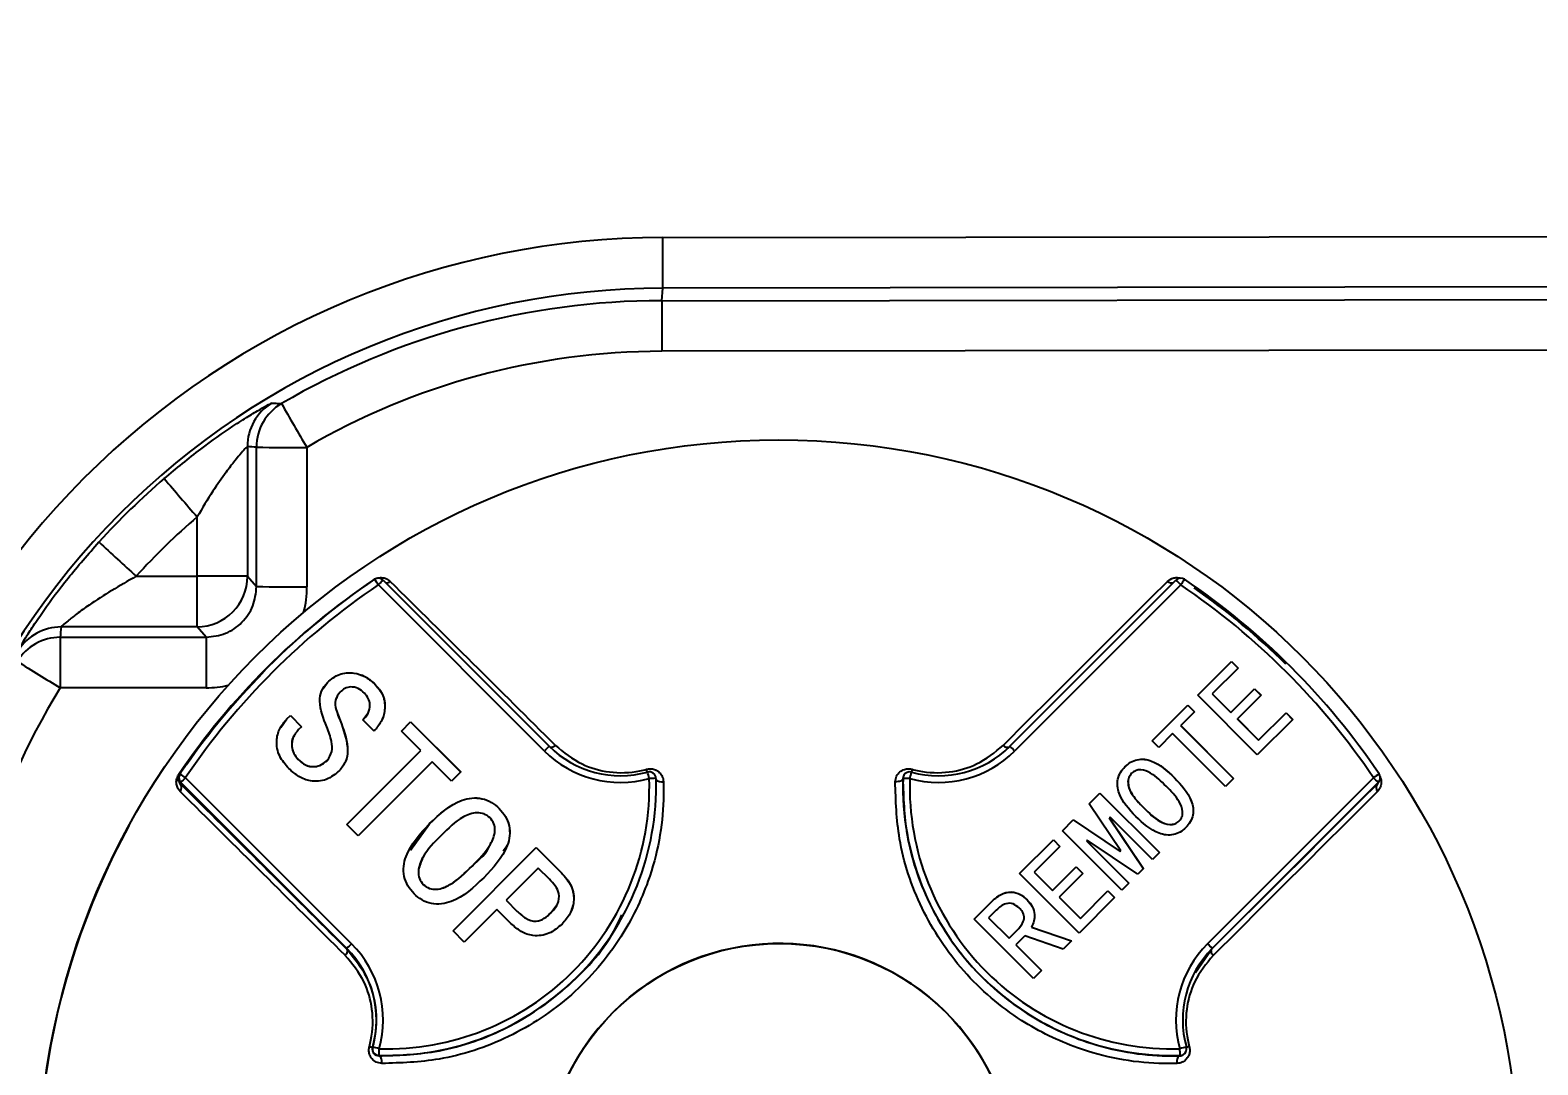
# Model space of a CAD drawing. Header units: millimetres. Extents: x 2104 to 4053, y 855 to 2233.
# Drawn here: x 2664.28 to 2709.08, y 2000.48 to 2031.22 of the extents above; entities that cross this region are included whole.
import ezdxf

# ---------------------------------------------------------------- set-up
doc = ezdxf.new("R2010")
doc.units = ezdxf.units.MM
doc.layers.add('标注', color=3, linetype='Continuous', lineweight=13)
doc.styles.add('SLDTEXTSTYLE1', font='txt.shx', dxfattribs={"width": 0.7, "bigfont": 'gbcbig.shx'})
doc.dimstyles.new('SLDDIMSTYLE12$0', dxfattribs={"dimtxt": 12, "dimasz": 10, "dimexe": 0, "dimexo": 0.0625, "dimgap": 0.875, "dimtad": 1, "dimdec": 1, "dimlfac": 1.8, "dimrnd": 1e-09, "dimzin": 12, "dimdsep": 46, "dimtxsty": 'SLDTEXTSTYLE1', "dimcen": 0.09, "dimdle": 8.16, "dimclrd": 3, "dimclre": 3, "dimadec": 0, "dimazin": 3, "dimtfac": 1, "dimtdec": 1, "dimtofl": 0, "dimtmove": 0, "dimatfit": 3, "dimfxl": 0, "dimfrac": 2, "dimtolj": 1, "dimlwd": 5, "dimlwe": 5, "dimarcsym": 0})

# ---------------------------------------------------------------- blocks, each defined once
blk = doc.blocks.new('*D59')
at = {"layer": 'Defpoints', "color": 0, "transparency": 16777216}
for p in [(2449.159, 2012.182), (2690.297, 1916.686), (2690.297, 1864.56)]:
    blk.add_point(p, dxfattribs=at)
at = {"layer": '标注', "color": 3, "lineweight": 5, "transparency": 16777216}
blk.add_line((2449.159, 2012.119), (2449.159, 1864.56), dxfattribs=at)
at = {"layer": '标注', "color": 3, "linetype": 'Continuous', "lineweight": 5, "transparency": 16777216}
for p, q in [((2690.297, 1916.624), (2690.297, 1864.56)), ((2459.159, 1864.56), (2680.297, 1864.56))]:
    blk.add_line(p, q, dxfattribs=at)
at = {"layer": '标注', "color": 3, "transparency": 16777216}
for points in [[(2459.159, 1866.227), (2459.159, 1862.893), (2449.159, 1864.56)], [(2680.297, 1866.227), (2680.297, 1862.893), (2690.297, 1864.56)]]:
    blk.add_solid(points, dxfattribs=at)
at = {"layer": '标注', "color": 0, "transparency": 16777216, "insert": (2569.728, 1870.435), "char_height": 10, "attachment_point": 5, "style": 'SLDTEXTSTYLE1'}
blk.add_mtext('\\A1;245', dxfattribs=at)

msp = doc.modelspace()

# ---------------------------------------------------------------- linework, layer by layer
at = {"color": 7, "linetype": 'Continuous', "lineweight": 25}
for p, q in [((2683.08, 2025.059), (2730.054, 2025.119)), ((2683.049, 2023.183), (2683.08, 2023.555)), ((2730.054, 2023.615), (2683.08, 2023.555)), ((2683.049, 2023.183), (2730.628, 2023.244)), ((2730.628, 2021.739), (2683.048, 2021.679)), ((2670.735, 2018.852), (2670.74, 2014.998)), ((2671.009, 2014.69), (2671.004, 2018.829)), ((2672.5, 2018.826), (2672.506, 2014.687)), ((2669.243, 2015.001), (2669.241, 2016.759)), ((2667.429, 2014.998), (2669.243, 2015.001)), ((2670.74, 2014.998), (2671.009, 2014.69)), ((2674.482, 2014.885), (2674.479, 2014.888)), ((2674.768, 2014.883), (2679.7, 2009.95)), ((2693.398, 2009.95), (2698.33, 2014.883)), ((2679.559, 2009.809), (2674.627, 2014.742)), ((2698.472, 2014.742), (2693.54, 2009.809)), ((2665.173, 2013.183), (2669.512, 2013.189)), ((2669.243, 2013.497), (2665.197, 2013.492)), ((2669.512, 2013.189), (2669.243, 2013.497)), ((2698.976, 2011.46), (2699.979, 2012.463)), ((2698.977, 2011.46), (2699.979, 2012.462)), ((2700.175, 2012.267), (2699.41, 2011.502)), ((2699.979, 2012.463), (2700.175, 2012.267)), ((2699.979, 2012.462), (2699.979, 2012.463)), ((2699.979, 2012.462), (2700.175, 2012.266)), ((2672.988, 2011.659), (2673.112, 2011.845)), ((2673.112, 2011.845), (2673.113, 2011.846)), ((2674.501, 2011.816), (2674.502, 2011.817)), ((2669.511, 2011.685), (2665.173, 2011.68)), ((2673.4, 2011.44), (2673.4, 2011.439)), ((2700.744, 2009.693), (2698.976, 2011.46)), ((2699.41, 2011.502), (2699.958, 2010.954)), ((2699.41, 2011.501), (2699.41, 2011.502)), ((2699.41, 2011.501), (2699.958, 2010.953)), ((2699.958, 2010.954), (2700.661, 2011.657)), ((2699.958, 2010.953), (2700.661, 2011.656)), ((2700.858, 2011.46), (2700.155, 2010.757)), ((2700.661, 2011.657), (2700.858, 2011.46)), ((2700.661, 2011.656), (2700.661, 2011.657)), ((2700.661, 2011.656), (2700.857, 2011.46)), ((2671.911, 2010.76), (2672.013, 2010.861)), ((2671.911, 2010.759), (2672.012, 2010.86)), ((2672.012, 2010.86), (2672.013, 2010.861)), ((2672.012, 2010.86), (2672.345, 2010.528)), ((2672.013, 2010.861), (2672.346, 2010.529)), ((2674.169, 2010.73), (2674.297, 2010.897)), ((2674.303, 2010.892), (2674.304, 2010.893)), ((2697.622, 2010.106), (2698.687, 2011.171)), ((2697.622, 2010.106), (2698.686, 2011.17)), ((2698.883, 2010.974), (2698.47, 2010.561)), ((2698.686, 2011.17), (2698.687, 2011.171)), ((2698.686, 2011.17), (2698.883, 2010.974)), ((2698.687, 2011.171), (2698.883, 2010.974)), ((2699.958, 2010.953), (2699.958, 2010.954)), ((2700.785, 2010.127), (2701.602, 2010.943)), ((2700.785, 2010.126), (2701.602, 2010.942)), ((2701.602, 2010.943), (2701.799, 2010.747)), ((2701.602, 2010.942), (2701.602, 2010.943)), ((2701.602, 2010.942), (2701.798, 2010.746)), ((2671.73, 2010.507), (2671.911, 2010.759)), ((2671.911, 2010.759), (2671.911, 2010.76)), ((2672.346, 2010.529), (2672.259, 2010.442)), ((2673.532, 2010.614), (2673.532, 2010.615)), ((2674.502, 2010.398), (2674.169, 2010.731)), ((2675.312, 2010.398), (2675.587, 2010.673)), ((2675.891, 2009.819), (2675.312, 2010.398)), ((2675.313, 2010.398), (2675.587, 2010.672)), ((2675.587, 2010.673), (2677.078, 2009.183)), ((2675.587, 2010.672), (2675.587, 2010.673)), ((2675.587, 2010.672), (2677.077, 2009.182)), ((2698.469, 2010.56), (2698.47, 2010.561)), ((2698.469, 2010.56), (2700.04, 2008.989)), ((2698.47, 2010.561), (2700.041, 2008.99)), ((2700.154, 2010.756), (2700.155, 2010.757)), ((2700.154, 2010.756), (2700.785, 2010.126)), ((2700.155, 2010.757), (2700.785, 2010.127)), ((2701.799, 2010.747), (2700.744, 2009.693)), ((2672.124, 2010.266), (2672.123, 2010.265)), ((2697.818, 2009.91), (2697.622, 2010.106)), ((2698.232, 2010.323), (2697.818, 2009.91)), ((2699.803, 2008.752), (2698.232, 2010.323)), ((2700.785, 2010.126), (2700.785, 2010.127)), ((2672.244, 2009.558), (2672.244, 2009.559)), ((2673.112, 2009.529), (2673.113, 2009.53)), ((2673.188, 2009.63), (2673.189, 2009.631)), ((2673.691, 2007.619), (2675.891, 2009.819)), ((2673.692, 2007.619), (2675.891, 2009.818)), ((2676.224, 2009.486), (2674.024, 2007.287)), ((2675.891, 2009.818), (2675.891, 2009.819)), ((2676.803, 2008.908), (2676.224, 2009.486)), ((2668.723, 2009.11), (2668.702, 2009.071)), ((2677.078, 2009.183), (2676.803, 2008.908)), ((2690.244, 2009.084), (2690.239, 2009.075)), ((2696.815, 2009.34), (2696.816, 2009.341)), ((2696.951, 2009.064), (2696.951, 2009.062)), ((2668.757, 2008.872), (2668.737, 2008.836)), ((2673.69, 2003.94), (2668.757, 2008.872)), ((2668.899, 2009.014), (2673.832, 2004.082)), ((2690.22, 2008.994), (2690.215, 2008.986)), ((2698.283, 2009.009), (2698.284, 2009.01)), ((2699.267, 2004.082), (2704.2, 2009.014)), ((2704.341, 2008.872), (2699.408, 2003.94)), ((2700.041, 2008.99), (2699.803, 2008.752)), ((2704.321, 2008.836), (2704.353, 2008.882)), ((2704.321, 2008.836), (2704.341, 2008.872)), ((2704.354, 2008.88), (2704.375, 2008.918)), ((2695.751, 2008.235), (2696.071, 2008.555)), ((2695.751, 2008.235), (2696.071, 2008.554)), ((2696.692, 2006.839), (2695.751, 2008.235)), ((2696.071, 2008.555), (2697.839, 2006.788)), ((2696.071, 2008.554), (2696.071, 2008.555)), ((2696.071, 2008.554), (2697.838, 2006.787)), ((2678.221, 2008.096), (2678.222, 2008.097)), ((2694.955, 2007.439), (2695.275, 2007.759)), ((2694.955, 2007.439), (2695.275, 2007.758)), ((2695.275, 2007.759), (2696.671, 2006.819)), ((2695.275, 2007.758), (2695.275, 2007.759)), ((2695.275, 2007.758), (2696.67, 2006.818)), ((2696.35, 2007.82), (2696.351, 2007.821)), ((2696.35, 2007.82), (2697.363, 2006.311)), ((2696.371, 2007.842), (2696.351, 2007.821)), ((2696.351, 2007.821), (2697.364, 2006.312)), ((2697.632, 2006.581), (2696.371, 2007.842)), ((2697.384, 2008.11), (2697.384, 2008.111)), ((2698.428, 2007.727), (2698.428, 2007.728)), ((2698.486, 2007.805), (2698.486, 2007.806)), ((2667.222, 2007.602), (2667.221, 2007.6)), ((2674.024, 2007.287), (2673.691, 2007.619)), ((2675.585, 2006.861), (2676.151, 2007.647)), ((2676.151, 2007.647), (2676.152, 2007.648)), ((2696.723, 2005.671), (2694.955, 2007.439)), ((2676.847, 2004.464), (2679.321, 2006.939)), ((2676.847, 2004.464), (2679.321, 2006.938)), ((2677.992, 2007.098), (2677.993, 2007.1)), ((2679.321, 2006.939), (2680.074, 2006.187)), ((2679.321, 2006.938), (2679.321, 2006.939)), ((2679.321, 2006.938), (2680.074, 2006.186)), ((2693.683, 2006.167), (2694.686, 2007.17)), ((2693.684, 2006.167), (2694.686, 2007.169)), ((2694.883, 2006.974), (2694.118, 2006.209)), ((2694.686, 2007.17), (2694.883, 2006.974)), ((2694.686, 2007.169), (2694.686, 2007.17)), ((2694.686, 2007.169), (2694.882, 2006.973)), ((2695.689, 2007.16), (2695.668, 2007.139)), ((2695.668, 2007.139), (2696.929, 2005.878)), ((2695.668, 2007.138), (2695.668, 2007.139)), ((2695.668, 2007.138), (2696.929, 2005.877)), ((2697.198, 2006.147), (2695.689, 2007.16)), ((2696.67, 2006.818), (2696.691, 2006.838)), ((2696.67, 2006.818), (2696.671, 2006.819)), ((2696.671, 2006.819), (2696.692, 2006.839)), ((2696.691, 2006.838), (2696.692, 2006.839)), ((2697.839, 2006.788), (2697.632, 2006.581)), ((2675.923, 2006.594), (2675.922, 2006.593)), ((2677.411, 2006.388), (2677.411, 2006.389)), ((2694.665, 2005.661), (2695.368, 2006.364)), ((2694.665, 2005.66), (2695.368, 2006.363)), ((2695.368, 2006.364), (2695.565, 2006.167)), ((2695.368, 2006.363), (2695.368, 2006.364)), ((2695.368, 2006.363), (2695.564, 2006.167)), ((2679.379, 2006.331), (2678.424, 2005.376)), ((2679.712, 2005.998), (2679.379, 2006.331)), ((2680.074, 2006.186), (2680.074, 2006.187)), ((2695.451, 2004.4), (2693.683, 2006.167)), ((2694.117, 2006.208), (2694.118, 2006.209)), ((2694.117, 2006.208), (2694.665, 2005.66)), ((2694.118, 2006.209), (2694.665, 2005.661)), ((2695.565, 2006.167), (2694.862, 2005.464)), ((2697.364, 2006.312), (2697.198, 2006.147)), ((2675.963, 2005.838), (2675.964, 2005.839)), ((2694.665, 2005.66), (2694.665, 2005.661)), ((2694.861, 2005.463), (2694.862, 2005.464)), ((2694.861, 2005.463), (2695.492, 2004.833)), ((2694.862, 2005.464), (2695.492, 2004.834)), ((2696.506, 2005.454), (2695.451, 2004.4)), ((2695.492, 2004.834), (2696.309, 2005.65)), ((2695.492, 2004.833), (2696.309, 2005.65)), ((2696.309, 2005.65), (2696.506, 2005.454)), ((2696.309, 2005.65), (2696.309, 2005.65)), ((2696.309, 2005.65), (2696.505, 2005.453)), ((2696.929, 2005.878), (2696.723, 2005.671)), ((2678.149, 2005.101), (2677.179, 2004.132)), ((2678.569, 2004.681), (2678.149, 2005.101)), ((2678.424, 2005.376), (2678.757, 2005.043)), ((2678.424, 2005.375), (2678.424, 2005.376)), ((2678.424, 2005.375), (2678.757, 2005.042)), ((2678.757, 2005.042), (2678.757, 2005.043)), ((2679.755, 2004.999), (2679.934, 2005.235)), ((2679.755, 2004.999), (2679.756, 2005)), ((2679.938, 2005.232), (2679.939, 2005.233)), ((2692.329, 2004.813), (2692.846, 2005.33)), ((2692.329, 2004.813), (2692.845, 2005.329)), ((2692.991, 2005.082), (2692.763, 2004.854)), ((2692.845, 2005.329), (2692.846, 2005.33)), ((2693.91, 2005.381), (2693.911, 2005.382)), ((2681.9, 2004.918), (2681.901, 2004.921)), ((2694.097, 2003.045), (2692.329, 2004.813)), ((2692.763, 2004.854), (2693.373, 2004.245)), ((2692.763, 2004.854), (2693.373, 2004.244)), ((2692.763, 2004.854), (2692.763, 2004.854)), ((2693.662, 2004.533), (2693.752, 2004.661)), ((2693.757, 2004.657), (2693.758, 2004.658)), ((2694.034, 2004.574), (2694.035, 2004.575)), ((2694.034, 2004.574), (2695.223, 2004.171)), ((2694.035, 2004.575), (2695.224, 2004.172)), ((2695.492, 2004.833), (2695.492, 2004.834)), ((2677.179, 2004.132), (2676.847, 2004.464)), ((2693.373, 2004.245), (2693.663, 2004.534)), ((2693.373, 2004.244), (2693.662, 2004.533)), ((2693.373, 2004.244), (2693.373, 2004.245)), ((2693.838, 2004.317), (2693.57, 2004.048)), ((2693.662, 2004.533), (2693.663, 2004.534)), ((2694.976, 2003.924), (2693.838, 2004.317)), ((2695.224, 2004.172), (2694.976, 2003.924)), ((2673.683, 2003.927), (2673.69, 2003.94)), ((2693.569, 2004.047), (2693.57, 2004.048)), ((2693.569, 2004.047), (2694.334, 2003.282)), ((2693.57, 2004.048), (2694.335, 2003.283)), ((2698.913, 2003.23), (2699.401, 2003.927)), ((2699.401, 2003.927), (2699.408, 2003.94)), ((2694.335, 2003.283), (2694.097, 2003.045)), ((2674.454, 2001.006), (2674.459, 2001.015)), ((2674.646, 2000.762), (2674.641, 2000.753)), ((2698.448, 2000.753), (2698.452, 2000.762)), ((2698.617, 2000.856), (2698.622, 2000.866))]:
    msp.add_line(p, q, dxfattribs=at)
at = {"color": 7, "linetype": 'Continuous', "lineweight": 25, "flags": 128}
for points in [[(2693.195, 2009.973), (2693.922, 2010.699), (2694.62, 2011.395), (2695.285, 2012.06), (2695.917, 2012.691), (2696.514, 2013.286), (2697.073, 2013.844), (2697.594, 2014.363), (2698.074, 2014.842)], [(2690.215, 2008.986), (2690.21, 2008.965), (2690.196, 2008.946), (2690.174, 2008.928), (2690.145, 2008.914), (2690.11, 2008.903), (2690.071, 2008.896), (2690.029, 2008.893), (2689.987, 2008.895)], [(2699.401, 2003.927), (2700.134, 2004.659), (2700.838, 2005.361), (2701.509, 2006.031), (2702.146, 2006.667), (2702.748, 2007.267), (2703.312, 2007.829), (2703.836, 2008.353), (2704.321, 2008.836)], [(2704.317, 2008.6), (2703.836, 2008.121), (2703.316, 2007.602), (2702.756, 2007.044), (2702.16, 2006.448), (2701.528, 2005.818), (2700.862, 2005.153), (2700.164, 2004.457), (2699.437, 2003.73)], [(2704.341, 2008.872), (2704.363, 2008.899), (2704.375, 2008.918)], [(2673.683, 2003.927), (2673.695, 2003.91), (2673.702, 2003.89), (2673.704, 2003.867), (2673.702, 2003.842), (2673.694, 2003.814), (2673.682, 2003.786), (2673.666, 2003.758), (2673.646, 2003.73)], [(2699.437, 2003.73), (2699.417, 2003.758), (2699.401, 2003.786), (2699.389, 2003.814), (2699.382, 2003.842), (2699.379, 2003.867), (2699.382, 2003.89), (2699.389, 2003.91), (2699.401, 2003.927)], [(2674.731, 2000.525), (2674.733, 2000.567), (2674.73, 2000.609), (2674.723, 2000.648), (2674.712, 2000.683), (2674.698, 2000.712), (2674.681, 2000.734), (2674.662, 2000.748), (2674.641, 2000.753)], [(2698.448, 2000.753), (2698.427, 2000.748), (2698.408, 2000.734), (2698.39, 2000.712), (2698.376, 2000.683), (2698.365, 2000.648), (2698.358, 2000.609), (2698.355, 2000.567), (2698.357, 2000.525)]]:
    msp.add_lwpolyline(points, dxfattribs=at)
at = {"color": 7, "linetype": 'Continuous', "lineweight": 25}
for centre, radius in [((2649.796, 2035.183), 94.663), ((2686.526, 1997.049), 22), ((2686.548, 1997.089), 7)]:
    msp.add_circle(centre, radius, dxfattribs=at)
for centre, radius, start, end in [((2650.057, 2035.658), 86.736, 352.83814, 187.30792), ((2650.059, 2035.662), 86.27, 352.83813, 187.30793), ((2650.066, 2035.675), 81.714, 352.48125, 187.66482), ((2650.067, 2035.677), 80.681, 352.48124, 187.66483), ((2683.111, 2000.719), 24.34, 90.0729, 180.0733), ((2453.935, 2024.401), 229.146, 359.78854, 0.16471), ((2683.109, 2000.714), 22.841, 90.0729, 180.0733), ((2683.078, 2000.657), 22.526, 90.073, 120.1942), ((2912.193, 2022.337), 229.146, 179.78854, 180.16471), ((2683.075, 2000.653), 21.026, 90.073, 120.1942), ((2650.031, 2035.61), 81.781, 299.09783, 350.2349), ((2650.03, 2035.609), 82.814, 299.16619, 350.46956), ((2650.023, 2035.595), 87.37, 299.20559, 350.91933), ((2650.021, 2035.592), 87.836, 299.2116, 350.91933), ((2672.235, 2018.854), 1.5, 120.9004, 180.0791), ((2672.504, 2018.831), 1.5, 120.2348, 180.0784), ((2783.064, 2083.585), 128.133, 209.68621, 210.35808), ((2649.798, 2035.182), 96.559, 279.97048, 350.17569), ((2671.979, 2147.252), 128.427, 269.56503, 270.23272), ((2649.795, 2035.177), 98.356, 279.97048, 350.17569), ((2649.777, 2035.145), 98.896, 279.98751, 350.15867), ((2683.096, 2000.692), 22.717, 130.7605, 137.5867), ((2757.541, 2093.355), 116.892, 220.20401, 220.94006), ((2683.094, 2000.688), 21.218, 130.7605, 137.5867), ((2743.036, 2098.304), 112.5, 227.00878, 227.77326), ((2686.528, 1997.052), 21.524, 124.0388, 145.961), ((2686.549, 1997.091), 21.5, 124.0388, 145.961), ((2669.765, 1886.575), 128.427, 89.56503, 90.23272), ((2431.021, 2014.339), 238.223, 359.79747, 0.15912), ((2669.238, 2014.998), 1.501, 270.1565, 359.9897), ((2674.626, 2014.741), 0.2, 45, 124.0387), ((2661.667, 2006.048), 15.606, 33.8554, 34.5885), ((2709.291, 1980.148), 48.973, 134.8254, 135.0585), ((2698.472, 2014.741), 0.2, 55.9609, 134.9997), ((2688.194, 2004.535), 14.485, 44.8022, 45.5925), ((2820.287, 1932.516), 146.969, 145.90282, 145.98051), ((2686.549, 1997.091), 21.5, 34.0392, 55.961), ((2686.549, 1997.092), 21.3, 124.0388, 145.961), ((2671.984, 2143.113), 128.427, 269.56503, 270.23272), ((2674.86, 2015.006), 0.205, 267.1317, 306.9163), ((1171.233, 494.958), 2138.062, 45.120496, 45.305718), ((2698.193, 2014.991), 0.19, 231.4941, 290.859), ((2686.549, 1997.091), 21.3, 34.0392, 55.961), ((2686.528, 1997.052), 21.5, 45.4914, 54.97), ((2665.175, 2011.683), 1.5, 90.0625, 148.3288), ((2665.199, 2011.992), 1.5, 90.0617, 147.6626), ((2903.394, 2012.341), 238.223, 179.79747, 180.15912), ((2907.733, 2012.347), 238.223, 179.79747, 180.15912), ((2722.11, 2104.817), 109.162, 237.77422, 238.56156), ((2686.528, 1997.053), 21.5, 135.4966, 144.9591), ((2683.075, 2000.653), 21.026, 148.3693, 180.0734), ((2714.224, 1975.215), 48.973, 134.8254, 135.0585), ((2681.822, 2012.072), 3, 225.0001, 285.5307), ((2679.746, 2010.124), 0.208, 266.7147, 313.2395), ((2691.277, 2012.071), 3, 254.4689, 314.9998), ((2693.328, 2010.108), 0.19, 225.5229, 282.8927), ((2683.262, 1999.602), 14.485, 44.8022, 45.5925), ((2681.822, 2012.072), 3.2, 225.0001, 285.5307), ((2691.277, 2012.072), 3.2, 254.4689, 314.9998), ((2669.431, 2010.201), 1.326, 236.1268, 237.1374), ((2668.899, 2009.014), 0.2, 145.9611, 225.0003), ((2661.023, 1997.444), 13.996, 55.7563, 56.5748), ((2680.952, 2008.816), 1.706, 12.3082, 15.2426), ((2682.678, 2008.988), 0.2, 1.6908, 105.5308), ((2663.564, 2003.729), 19.825, 15.3864, 15.9629), ((2690.42, 2008.988), 0.2, 151.3365, 178.3096), ((2690.42, 2008.988), 0.2, 74.4688, 151.3364), ((2632.029, 2025.268), 60.618, 344.42174, 344.61012), ((2692.039, 2008.845), 1.605, 164.8735, 167.8897), ((2721.071, 1984.129), 30.065, 123.7544, 124.1343), ((2704.199, 2009.014), 0.2, 331.3366, 34.0392), ((1152.712, 476.545), 2155.516, 45.120496, 45.305718), ((2668.6, 2008.715), 0.182, 320.4944, 41.2611), ((1164.991, 488.716), 2138.062, 45.120496, 45.305718), ((2704.382, 1973.461), 50.231, 134.943, 135.1719), ((2674.882, 2008.758), 8, 268.3091, 1.6907), ((2674.882, 2008.759), 7.8, 268.3091, 1.6907), ((2683.203, 1992.937), 16.061, 91.1568, 91.869), ((2683.047, 2009.111), 0.223, 221.2379, 284.0475), ((2698.216, 2008.758), 8, 178.3097, 271.6905), ((2689.906, 1993.249), 15.749, 88.1275, 88.8564), ((2698.217, 2008.759), 7.8, 178.3097, 271.6905), ((2693.916, 1998.66), 14.593, 44.4102, 45.1963), ((2704.457, 2008.715), 0.182, 138.6078, 219.4702), ((2686.525, 1997.048), 22, 151.3369, 314.9998), ((2709.315, 1968.528), 50.231, 134.943, 135.1719), ((2671.569, 2001.819), 3, 344.4692, 45.0002), ((2671.569, 2001.819), 3.2, 344.4692, 45.0002), ((2686.548, 1997.089), 7, 331.6014, 298.3984), ((2701.53, 2001.819), 3.2, 134.9999, 195.5312), ((2701.53, 2001.818), 3, 134.9999, 195.5312), ((2688.984, 1993.728), 14.593, 44.4102, 45.1963), ((2674.539, 2001.611), 0.611, 252.9597, 261.9573), ((2674.652, 2000.962), 0.2, 164.4693, 268.3094), ((2670.756, 1987.131), 14.37, 74.2697, 75.0678), ((2643.542, 2001.831), 31.123, 358.032, 358.4014), ((2703.658, 1982.399), 19.28, 105.0868, 105.6796), ((2670.537, 2000.089), 27.924, 1.3815, 1.7931), ((2698.446, 2000.962), 0.2, 331.3366, 15.5312), ((2698.364, 2002.363), 1.385, 281.558, 285.1938), ((2698.446, 2000.962), 0.2, 271.6903, 331.3365)]:
    msp.add_arc(centre, radius, start, end, dxfattribs=at)
for centre, major_axis, ratio, start_param, end_param in [((2671.08, 2000.637), (18.523, -8.534), 0.872864, 1.956989, 1.970468), ((2669.504, 2014.687), (2.13, -2.118), 0.998777, 0.525219, 0.783378), ((2683.027, 2012.422), (2.699, 22.426), 0.790259, 1.618099, 1.631806), ((2669.504, 2014.687), (2.13, -2.118), 0.998777, 5.496985, 5.717104)]:
    msp.add_ellipse(centre, major_axis=major_axis, ratio=ratio, start_param=start_param, end_param=end_param, dxfattribs=at)
for points, knots in [([(2668.264, 2017.899), (2668.626, 2018.199), (2669.319, 2018.774), (2670.183, 2019.375), (2670.767, 2019.75), (2671.133, 2019.969), (2671.396, 2020.115), (2671.442, 2020.132), (2671.465, 2020.141)], [0, 0, 0, 0, 0.261011, 0.499827, 0.627982, 0.750196, 0.876565, 1, 1, 1, 1]), ([(2671.465, 2020.141), (2671.518, 2020.139), (2671.612, 2020.134), (2671.707, 2020.129), (2671.749, 2020.127)], [0, 0, 0, 0, 0.56, 1, 1, 1, 1]), ([(2670.735, 2018.852), (2670.723, 2018.842), (2670.698, 2018.822), (2670.558, 2018.665), (2670.356, 2018.42), (2670.064, 2018.039), (2669.675, 2017.48), (2669.396, 2017.016), (2669.241, 2016.759)], [0, 0, 0, 0, 0.10721, 0.222265, 0.351564, 0.499668, 0.722148, 1, 1, 1, 1]), ([(2663.931, 2012.794), (2663.942, 2012.819), (2663.965, 2012.869), (2664.13, 2013.146), (2664.367, 2013.519), (2664.77, 2014.109), (2665.408, 2014.972), (2666.01, 2015.657), (2666.324, 2016.015)], [0, 0, 0, 0, 0.121771, 0.249165, 0.373404, 0.500705, 0.738683, 1, 1, 1, 1]), ([(2667.429, 2014.998), (2666.943, 2014.716), (2666.309, 2014.347), (2665.674, 2013.886), (2665.406, 2013.677), (2665.232, 2013.532), (2665.208, 2013.505), (2665.197, 2013.492)], [0, 0, 0, 0, 0.4983579, 0.6495274, 0.7799517, 0.8944395, 1, 1, 1, 1]), ([(2674.479, 2014.888), (2674.499, 2014.9), (2674.544, 2014.927), (2674.628, 2014.953), (2674.747, 2014.962), (2674.877, 2014.928), (2674.947, 2014.871), (2674.983, 2014.842)], [0, 0, 0, 0, 0.0853698, 0.1907986, 0.3564235, 0.6664713, 1, 1, 1, 1]), ([(2698.074, 2014.842), (2698.129, 2014.885), (2698.213, 2014.951), (2698.369, 2014.959), (2698.448, 2014.949), (2698.473, 2014.938), (2698.474, 2014.937)], [0, 0, 0, 0, 0.57716, 0.873046, 0.995283, 1, 1, 1, 1]), ([(2669.512, 2013.189), (2669.709, 2013.211), (2670.102, 2013.256), (2670.597, 2013.604), (2670.943, 2014.1), (2670.987, 2014.493), (2671.009, 2014.69)], [0, 0, 0, 0, 0.250154, 0.5, 0.749846, 1, 1, 1, 1]), ([(2673.098, 2010.529), (2672.994, 2010.775), (2672.85, 2011.118), (2672.916, 2011.601), (2673.047, 2011.764), (2673.113, 2011.846)], [0, 0, 0, 0, 0.560027, 0.780079, 1, 1, 1, 1]), ([(2673.112, 2011.845), (2673.226, 2011.937), (2673.455, 2012.122), (2673.877, 2012.144), (2674.239, 2012.039), (2674.414, 2011.89), (2674.501, 2011.816)], [0, 0, 0, 0, 0.279601, 0.558878, 0.779376, 1, 1, 1, 1]), ([(2673.113, 2011.846), (2673.227, 2011.938), (2673.455, 2012.123), (2673.877, 2012.145), (2674.24, 2012.04), (2674.415, 2011.891), (2674.502, 2011.817)], [0, 0, 0, 0, 0.279601, 0.558878, 0.779376, 1, 1, 1, 1]), ([(2674.213, 2011.527), (2674.154, 2011.578), (2674.039, 2011.678), (2673.822, 2011.724), (2673.626, 2011.675), (2673.534, 2011.596), (2673.489, 2011.556)], [0, 0, 0, 0, 0.280393, 0.559545, 0.779457, 1, 1, 1, 1]), ([(2674.501, 2011.816), (2674.603, 2011.702), (2674.805, 2011.476), (2674.839, 2011.044), (2674.769, 2010.764), (2674.691, 2010.66), (2674.683, 2010.649)], [0, 0, 0, 0, 0.3486085, 0.6938715, 0.9682775, 1, 1, 1, 1]), ([(2674.502, 2011.817), (2674.603, 2011.703), (2674.804, 2011.478), (2674.846, 2011.041), (2674.726, 2010.671), (2674.577, 2010.489), (2674.502, 2010.398)], [0, 0, 0, 0, 0.280576, 0.558458, 0.779312, 1, 1, 1, 1]), ([(2673.418, 2011.429), (2673.392, 2011.391), (2673.311, 2011.273), (2673.386, 2010.967), (2673.476, 2010.748), (2673.532, 2010.614)], [0, 0, 0, 0, 0.157374, 0.483178, 1, 1, 1, 1]), ([(2673.489, 2011.556), (2673.43, 2011.478), (2673.313, 2011.322), (2673.38, 2010.97), (2673.474, 2010.75), (2673.532, 2010.615)], [0, 0, 0, 0, 0.278312, 0.557355, 1, 1, 1, 1]), ([(2674.169, 2010.731), (2674.227, 2010.793), (2674.343, 2010.918), (2674.392, 2011.158), (2674.344, 2011.376), (2674.256, 2011.477), (2674.213, 2011.527)], [0, 0, 0, 0, 0.279799, 0.5597317, 0.7795238, 1, 1, 1, 1]), ([(2671.969, 2009.284), (2671.866, 2009.402), (2671.661, 2009.638), (2671.577, 2010.081), (2671.674, 2010.478), (2671.832, 2010.666), (2671.911, 2010.76)], [0, 0, 0, 0, 0.280466, 0.559432, 0.779595, 1, 1, 1, 1]), ([(2672.259, 2010.442), (2672.197, 2010.371), (2672.075, 2010.229), (2672.041, 2009.962), (2672.103, 2009.728), (2672.197, 2009.615), (2672.244, 2009.559)], [0, 0, 0, 0, 0.280123, 0.558679, 0.779337, 1, 1, 1, 1]), ([(2673.113, 2009.53), (2673.166, 2009.614), (2673.274, 2009.783), (2673.236, 2010.148), (2673.151, 2010.384), (2673.098, 2010.529)], [0, 0, 0, 0, 0.277254, 0.55795, 1, 1, 1, 1]), ([(2673.532, 2010.615), (2673.625, 2010.353), (2673.753, 2009.986), (2673.678, 2009.483), (2673.542, 2009.312), (2673.474, 2009.226)], [0, 0, 0, 0, 0.559726, 0.780043, 1, 1, 1, 1]), ([(2673.532, 2010.614), (2673.62, 2010.354), (2673.742, 2009.99), (2673.7, 2009.554), (2673.617, 2009.44), (2673.598, 2009.413)], [0, 0, 0, 0, 0.661317, 0.921622, 1, 1, 1, 1]), ([(2672.13, 2010.26), (2672.119, 2010.246), (2672.052, 2010.158), (2672.045, 2009.959), (2672.102, 2009.727), (2672.196, 2009.614), (2672.244, 2009.558)], [0, 0, 0, 0, 0.0716848, 0.4308957, 0.7154444, 1, 1, 1, 1]), ([(2679.889, 2009.973), (2680.135, 2009.769), (2680.581, 2009.402), (2681.481, 2009.142), (2682.168, 2009.155), (2682.532, 2009.248), (2682.598, 2009.264)], [0, 0, 0, 0, 0.356926, 0.645588, 0.935957, 1, 1, 1, 1]), ([(2690.489, 2009.264), (2690.555, 2009.248), (2690.919, 2009.155), (2691.606, 2009.142), (2692.505, 2009.402), (2692.949, 2009.769), (2693.195, 2009.973)], [0, 0, 0, 0, 0.064043, 0.354412, 0.643074, 1, 1, 1, 1]), ([(2672.244, 2009.559), (2672.313, 2009.497), (2672.45, 2009.372), (2672.714, 2009.323), (2672.946, 2009.39), (2673.057, 2009.483), (2673.113, 2009.53)], [0, 0, 0, 0, 0.280691, 0.558757, 0.779281, 1, 1, 1, 1]), ([(2672.244, 2009.558), (2672.312, 2009.496), (2672.449, 2009.371), (2672.713, 2009.322), (2672.945, 2009.389), (2673.057, 2009.482), (2673.112, 2009.529)], [0, 0, 0, 0, 0.280691, 0.558757, 0.779281, 1, 1, 1, 1]), ([(2696.815, 2009.34), (2696.869, 2009.387), (2696.975, 2009.482), (2697.179, 2009.559), (2697.394, 2009.569), (2697.81, 2009.461), (2698.073, 2009.21), (2698.283, 2009.009)], [0, 0, 0, 0, 0.125297, 0.250413, 0.375603, 0.500878, 1, 1, 1, 1]), ([(2696.816, 2009.341), (2696.869, 2009.388), (2696.976, 2009.482), (2697.179, 2009.56), (2697.394, 2009.57), (2697.811, 2009.462), (2698.074, 2009.211), (2698.284, 2009.01)], [0, 0, 0, 0, 0.125297, 0.250413, 0.375603, 0.500878, 1, 1, 1, 1]), ([(2668.741, 2008.6), (2668.698, 2008.655), (2668.633, 2008.738), (2668.618, 2008.893), (2668.639, 2008.995), (2668.664, 2009.056), (2668.685, 2009.091), (2668.692, 2009.1)], [0, 0, 0, 0, 0.49351, 0.746512, 0.851032, 0.956489, 1, 1, 1, 1]), ([(2668.712, 2009.087), (2668.709, 2009.082), (2668.701, 2009.071), (2668.693, 2009.052), (2668.684, 2009.027), (2668.675, 2008.979), (2668.684, 2008.902), (2668.716, 2008.863), (2668.737, 2008.836)], [0, 0, 0, 0, 0.027585, 0.06173, 0.104186, 0.195407, 0.452144, 1, 1, 1, 1]), ([(2673.474, 2009.226), (2673.351, 2009.123), (2673.103, 2008.918), (2672.637, 2008.884), (2672.249, 2009.033), (2672.063, 2009.2), (2671.969, 2009.284)], [0, 0, 0, 0, 0.2798432, 0.5586107, 0.7789801, 1, 1, 1, 1]), ([(2682.598, 2009.264), (2682.638, 2009.272), (2682.718, 2009.286), (2682.837, 2009.262), (2682.946, 2009.206), (2683.037, 2009.112), (2683.091, 2009.002), (2683.098, 2008.925), (2683.101, 2008.895)], [0, 0, 0, 0, 0.1540842, 0.3077863, 0.4712038, 0.6571656, 0.8674974, 1, 1, 1, 1]), ([(2689.987, 2008.895), (2689.996, 2008.953), (2690.013, 2009.062), (2690.118, 2009.191), (2690.246, 2009.263), (2690.378, 2009.286), (2690.454, 2009.271), (2690.489, 2009.264)], [0, 0, 0, 0, 0.257956, 0.4849143, 0.7035846, 0.8642778, 1, 1, 1, 1]), ([(2690.24, 2009.075), (2690.239, 2009.073), (2690.219, 2009.048), (2690.217, 2009.016), (2690.215, 2008.986)], [0, 0, 0, 0, 0.056383, 1, 1, 1, 1]), ([(2697.136, 2007.863), (2696.935, 2008.075), (2696.683, 2008.34), (2696.582, 2008.76), (2696.595, 2008.976), (2696.674, 2009.18), (2696.768, 2009.287), (2696.816, 2009.341)], [0, 0, 0, 0, 0.498982, 0.624271, 0.749515, 0.874666, 1, 1, 1, 1]), ([(2696.675, 2009.15), (2696.678, 2009.157), (2696.706, 2009.231), (2696.763, 2009.289), (2696.815, 2009.34)], [0, 0, 0, 0, 0.100028, 1, 1, 1, 1]), ([(2696.957, 2009.058), (2696.947, 2009.045), (2696.908, 2008.989), (2696.894, 2008.812), (2697.017, 2008.471), (2697.237, 2008.255), (2697.384, 2008.11)], [0, 0, 0, 0, 0.045128, 0.181668, 0.45247, 1, 1, 1, 1]), ([(2697.012, 2009.145), (2696.981, 2009.104), (2696.918, 2009.023), (2696.891, 2008.815), (2697.02, 2008.471), (2697.238, 2008.255), (2697.384, 2008.111)], [0, 0, 0, 0, 0.12479, 0.249939, 0.498148, 1, 1, 1, 1]), ([(2698.036, 2008.762), (2697.892, 2008.907), (2697.678, 2009.122), (2697.341, 2009.262), (2697.133, 2009.239), (2697.052, 2009.176), (2697.012, 2009.145)], [0, 0, 0, 0, 0.501886, 0.750204, 0.875265, 1, 1, 1, 1]), ([(2704.392, 2009.05), (2704.394, 2009.047), (2704.41, 2009.019), (2704.428, 2008.952), (2704.438, 2008.834), (2704.403, 2008.705), (2704.346, 2008.635), (2704.317, 2008.6)], [0, 0, 0, 0, 0.014306, 0.127926, 0.30642, 0.640557, 1, 1, 1, 1]), ([(2683.101, 2008.895), (2683.103, 2008.717), (2683.113, 2007.76), (2682.817, 2006.159), (2681.846, 2004.145), (2680.431, 2002.483), (2678.52, 2001.23), (2676.537, 2000.58), (2675.295, 2000.542), (2674.731, 2000.525)], [0, 0, 0, 0, 0.043937, 0.236293, 0.372822, 0.535728, 0.69861, 0.863201, 1, 1, 1, 1]), ([(2698.357, 2000.525), (2698.179, 2000.523), (2697.221, 2000.516), (2695.619, 2000.815), (2693.604, 2001.789), (2691.942, 2003.205), (2690.69, 2005.114), (2690.041, 2007.094), (2690.004, 2008.333), (2689.987, 2008.895)], [0, 0, 0, 0, 0.043937, 0.236293, 0.372822, 0.535728, 0.69861, 0.863201, 1, 1, 1, 1]), ([(2690.215, 2008.986), (2690.232, 2008.433), (2690.268, 2007.217), (2690.906, 2005.27), (2692.138, 2003.39), (2693.774, 2001.996), (2695.757, 2001.038), (2697.332, 2000.745), (2698.273, 2000.752), (2698.448, 2000.753)], [0, 0, 0, 0, 0.137156, 0.301775, 0.464357, 0.626896, 0.763286, 0.955915, 1, 1, 1, 1]), ([(2698.428, 2007.728), (2698.46, 2007.769), (2698.523, 2007.851), (2698.54, 2008.062), (2698.399, 2008.4), (2698.181, 2008.617), (2698.036, 2008.762)], [0, 0, 0, 0, 0.124691, 0.249737, 0.498265, 1, 1, 1, 1]), ([(2698.283, 2009.009), (2698.485, 2008.797), (2698.738, 2008.532), (2698.847, 2008.115), (2698.846, 2007.901), (2698.788, 2007.775), (2698.761, 2007.714)], [0, 0, 0, 0, 0.576422, 0.721114, 0.865699, 1, 1, 1, 1]), ([(2698.284, 2009.01), (2698.485, 2008.799), (2698.737, 2008.534), (2698.848, 2008.116), (2698.843, 2007.899), (2698.767, 2007.694), (2698.672, 2007.586), (2698.625, 2007.532)], [0, 0, 0, 0, 0.499133, 0.624424, 0.749622, 0.874708, 1, 1, 1, 1]), ([(2676.151, 2007.647), (2676.448, 2007.929), (2676.819, 2008.282), (2677.408, 2008.423), (2677.71, 2008.405), (2677.995, 2008.295), (2678.146, 2008.162), (2678.221, 2008.096)], [0, 0, 0, 0, 0.4989816, 0.6242715, 0.7495146, 0.8746656, 1, 1, 1, 1]), ([(2676.152, 2007.648), (2676.449, 2007.93), (2676.82, 2008.282), (2677.409, 2008.424), (2677.711, 2008.405), (2677.996, 2008.296), (2678.146, 2008.163), (2678.222, 2008.097)], [0, 0, 0, 0, 0.498982, 0.624271, 0.749515, 0.874666, 1, 1, 1, 1]), ([(2677.947, 2007.822), (2677.89, 2007.866), (2677.776, 2007.954), (2677.485, 2007.992), (2677.003, 2007.811), (2676.701, 2007.506), (2676.499, 2007.301)], [0, 0, 0, 0, 0.12479, 0.249939, 0.498148, 1, 1, 1, 1]), ([(2677.411, 2006.389), (2677.613, 2006.59), (2677.915, 2006.889), (2678.11, 2007.362), (2678.078, 2007.653), (2677.99, 2007.766), (2677.947, 2007.822)], [0, 0, 0, 0, 0.501886, 0.750204, 0.875265, 1, 1, 1, 1]), ([(2678.222, 2008.097), (2678.288, 2008.022), (2678.42, 2007.873), (2678.528, 2007.588), (2678.542, 2007.287), (2678.39, 2006.704), (2678.039, 2006.336), (2677.758, 2006.042)], [0, 0, 0, 0, 0.125297, 0.250413, 0.375603, 0.500878, 1, 1, 1, 1]), ([(2678.221, 2008.096), (2678.287, 2008.021), (2678.419, 2007.872), (2678.529, 2007.587), (2678.536, 2007.289), (2678.49, 2007.015), (2678.38, 2006.885), (2678.335, 2006.832)], [0, 0, 0, 0, 0.2132337, 0.426159, 0.6392085, 0.8524053, 1, 1, 1, 1]), ([(2698.625, 2007.532), (2698.571, 2007.484), (2698.462, 2007.389), (2698.256, 2007.313), (2698.039, 2007.303), (2697.617, 2007.408), (2697.35, 2007.661), (2697.136, 2007.863)], [0, 0, 0, 0, 0.125329, 0.250449, 0.375699, 0.501004, 1, 1, 1, 1]), ([(2697.384, 2008.111), (2697.53, 2007.964), (2697.748, 2007.744), (2698.094, 2007.612), (2698.305, 2007.634), (2698.387, 2007.697), (2698.428, 2007.728)], [0, 0, 0, 0, 0.501698, 0.750126, 0.875254, 1, 1, 1, 1]), ([(2697.384, 2008.11), (2697.53, 2007.963), (2697.748, 2007.743), (2698.093, 2007.611), (2698.304, 2007.633), (2698.387, 2007.696), (2698.428, 2007.727)], [0, 0, 0, 0, 0.501698, 0.750126, 0.875254, 1, 1, 1, 1]), ([(2675.689, 2005.564), (2675.622, 2005.64), (2675.489, 2005.792), (2675.382, 2006.08), (2675.368, 2006.385), (2675.516, 2006.976), (2675.869, 2007.35), (2676.152, 2007.648)], [0, 0, 0, 0, 0.125331, 0.250454, 0.375688, 0.500998, 1, 1, 1, 1]), ([(2676.499, 2007.301), (2676.293, 2007.097), (2675.985, 2006.791), (2675.801, 2006.308), (2675.831, 2006.013), (2675.92, 2005.897), (2675.964, 2005.839)], [0, 0, 0, 0, 0.5017682, 0.7501482, 0.8752477, 1, 1, 1, 1]), ([(2677.411, 2006.388), (2677.635, 2006.581), (2677.878, 2006.789), (2677.972, 2007.081), (2677.979, 2007.103)], [0, 0, 0, 0, 0.923833, 1, 1, 1, 1]), ([(2675.933, 2006.59), (2675.881, 2006.474), (2675.799, 2006.291), (2675.832, 2006.011), (2675.919, 2005.896), (2675.963, 2005.838)], [0, 0, 0, 0, 0.4666796, 0.7337104, 1, 1, 1, 1]), ([(2675.963, 2005.838), (2676.021, 2005.794), (2676.135, 2005.707), (2676.43, 2005.682), (2676.904, 2005.88), (2677.208, 2006.185), (2677.411, 2006.388)], [0, 0, 0, 0, 0.1246976, 0.2497105, 0.4981951, 1, 1, 1, 1]), ([(2675.964, 2005.839), (2676.021, 2005.795), (2676.136, 2005.708), (2676.431, 2005.683), (2676.905, 2005.881), (2677.208, 2006.186), (2677.411, 2006.389)], [0, 0, 0, 0, 0.124698, 0.249711, 0.498195, 1, 1, 1, 1]), ([(2677.758, 2006.042), (2677.462, 2005.76), (2677.091, 2005.408), (2676.506, 2005.251), (2676.203, 2005.259), (2675.915, 2005.366), (2675.764, 2005.498), (2675.689, 2005.564)], [0, 0, 0, 0, 0.499139, 0.624435, 0.749618, 0.874706, 1, 1, 1, 1]), ([(2679.756, 2005), (2679.831, 2005.08), (2679.981, 2005.237), (2680.031, 2005.656), (2679.833, 2005.868), (2679.712, 2005.998)], [0, 0, 0, 0, 0.282451, 0.559256, 1, 1, 1, 1]), ([(2680.074, 2006.187), (2680.181, 2006.064), (2680.393, 2005.82), (2680.468, 2005.356), (2680.34, 2004.952), (2680.173, 2004.762), (2680.089, 2004.667)], [0, 0, 0, 0, 0.280396, 0.559143, 0.779226, 1, 1, 1, 1]), ([(2680.074, 2006.186), (2680.179, 2006.064), (2680.39, 2005.82), (2680.476, 2005.351), (2680.367, 2005.086), (2680.319, 2004.969)], [0, 0, 0, 0, 0.360842, 0.719563, 1, 1, 1, 1]), ([(2692.845, 2005.329), (2692.931, 2005.404), (2693.102, 2005.553), (2693.42, 2005.649), (2693.711, 2005.561), (2693.844, 2005.441), (2693.91, 2005.381)], [0, 0, 0, 0, 0.280748, 0.559845, 0.779251, 1, 1, 1, 1]), ([(2692.846, 2005.33), (2692.932, 2005.405), (2693.103, 2005.554), (2693.421, 2005.65), (2693.711, 2005.562), (2693.844, 2005.442), (2693.911, 2005.382)], [0, 0, 0, 0, 0.280748, 0.559845, 0.779251, 1, 1, 1, 1]), ([(2678.757, 2005.043), (2678.836, 2004.97), (2678.994, 2004.824), (2679.299, 2004.714), (2679.569, 2004.827), (2679.693, 2004.942), (2679.756, 2005)], [0, 0, 0, 0, 0.281274, 0.559341, 0.778877, 1, 1, 1, 1]), ([(2678.757, 2005.042), (2678.836, 2004.969), (2678.994, 2004.823), (2679.299, 2004.713), (2679.568, 2004.826), (2679.693, 2004.941), (2679.755, 2004.999)], [0, 0, 0, 0, 0.281274, 0.559341, 0.778877, 1, 1, 1, 1]), ([(2693.673, 2005.144), (2693.616, 2005.191), (2693.503, 2005.286), (2693.221, 2005.291), (2693.078, 2005.161), (2692.991, 2005.082)], [0, 0, 0, 0, 0.280741, 0.559569, 1, 1, 1, 1]), ([(2693.663, 2004.534), (2693.704, 2004.584), (2693.786, 2004.684), (2693.833, 2004.868), (2693.776, 2005.031), (2693.708, 2005.106), (2693.673, 2005.144)], [0, 0, 0, 0, 0.280414, 0.55968, 0.779182, 1, 1, 1, 1]), ([(2693.91, 2005.381), (2693.966, 2005.319), (2694.078, 2005.195), (2694.139, 2004.965), (2694.121, 2004.75), (2694.063, 2004.633), (2694.034, 2004.574)], [0, 0, 0, 0, 0.28037, 0.559216, 0.779715, 1, 1, 1, 1]), ([(2693.911, 2005.382), (2693.967, 2005.32), (2694.078, 2005.196), (2694.14, 2004.966), (2694.122, 2004.751), (2694.064, 2004.634), (2694.035, 2004.575)], [0, 0, 0, 0, 0.2803705, 0.5592157, 0.7797153, 1, 1, 1, 1]), ([(2674.641, 2000.753), (2675.195, 2000.77), (2676.413, 2000.808), (2678.371, 2001.444), (2680.224, 2002.687), (2681.409, 2003.956), (2681.785, 2004.773), (2681.861, 2004.937)], [0, 0, 0, 0, 0.205467, 0.452076, 0.695634, 0.939127, 1, 1, 1, 1]), ([(2680.089, 2004.667), (2679.965, 2004.562), (2679.718, 2004.352), (2679.251, 2004.288), (2678.853, 2004.429), (2678.664, 2004.597), (2678.569, 2004.681)], [0, 0, 0, 0, 0.2801765, 0.5589609, 0.7791484, 1, 1, 1, 1]), ([(2674.36, 2001.027), (2674.377, 2001.092), (2674.469, 2001.456), (2674.481, 2002.143), (2674.22, 2003.041), (2673.851, 2003.485), (2673.646, 2003.73)], [0, 0, 0, 0, 0.0640427, 0.3544119, 0.6430739, 1, 1, 1, 1]), ([(2673.683, 2003.927), (2673.904, 2003.661), (2674.305, 2003.178), (2674.585, 2002.208), (2674.571, 2001.469), (2674.472, 2001.077), (2674.454, 2001.006)], [0, 0, 0, 0, 0.354055, 0.642771, 0.935325, 1, 1, 1, 1]), ([(2699.437, 2003.73), (2699.233, 2003.485), (2698.865, 2003.041), (2698.605, 2002.143), (2698.618, 2001.456), (2698.71, 2001.092), (2698.727, 2001.026)], [0, 0, 0, 0, 0.356926, 0.645588, 0.935957, 1, 1, 1, 1]), ([(2674.731, 2000.525), (2674.673, 2000.534), (2674.563, 2000.551), (2674.434, 2000.656), (2674.362, 2000.784), (2674.339, 2000.915), (2674.354, 2000.992), (2674.36, 2001.027)], [0, 0, 0, 0, 0.257956, 0.484914, 0.703585, 0.864278, 1, 1, 1, 1]), ([(2674.454, 2001.006), (2674.45, 2000.988), (2674.443, 2000.947), (2674.456, 2000.88), (2674.493, 2000.817), (2674.557, 2000.766), (2674.612, 2000.758), (2674.641, 2000.753)], [0, 0, 0, 0, 0.1132161, 0.2576182, 0.4754186, 0.7185181, 1, 1, 1, 1]), ([(2698.727, 2001.026), (2698.734, 2000.987), (2698.749, 2000.907), (2698.725, 2000.788), (2698.668, 2000.679), (2698.574, 2000.588), (2698.464, 2000.535), (2698.387, 2000.528), (2698.357, 2000.525)], [0, 0, 0, 0, 0.154084, 0.307786, 0.471204, 0.657166, 0.867497, 1, 1, 1, 1]), ([(2698.448, 2000.753), (2698.463, 2000.755), (2698.502, 2000.758), (2698.556, 2000.785), (2698.597, 2000.82), (2698.611, 2000.85), (2698.615, 2000.857)], [0, 0, 0, 0, 0.225901, 0.58569, 0.893681, 1, 1, 1, 1])]:
    msp.add_open_spline(points, degree=3, knots=knots, dxfattribs=at)

# ---------------------------------------------------------------- dimensions: what is measured, and where the dimension line sits
at = {"layer": '标注'}
dim = msp.add_linear_dim(base=(2690.297, 1864.56), p1=(2449.159, 2012.182), p2=(2690.297, 1916.686), text='245', dimstyle='SLDDIMSTYLE12$0', override={"dimtxt": 10, "dimtdec": 3, "dimtzin": 0}, dxfattribs=at)
dim.commit()
dim.dimension.update_dxf_attribs({"geometry": '*D59', "text_midpoint": (2569.728, 1864.56), "dimtype": 160})

doc.saveas('drawing.dxf')
